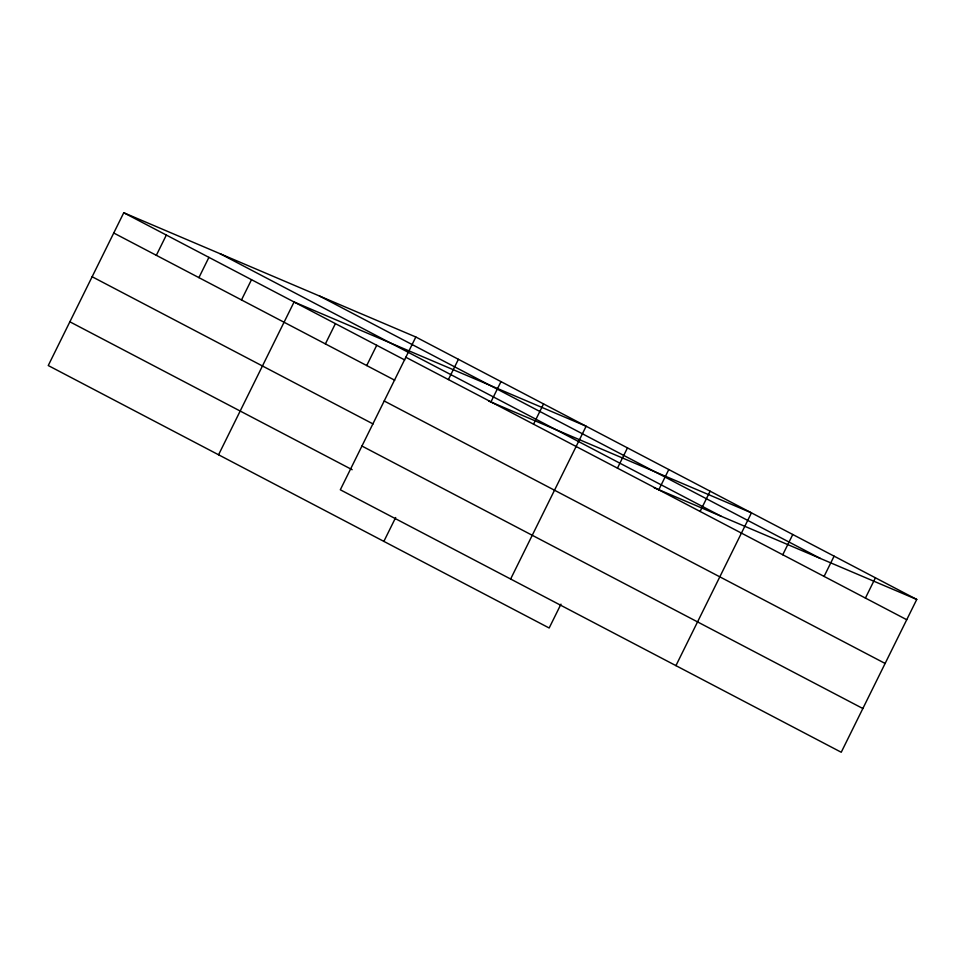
<?xml version="1.0" encoding="UTF-8"?>
<svg xmlns="http://www.w3.org/2000/svg" width="965" height="965" viewBox="0 0 965 965"><rect width="100%" height="100%" fill="white"/><g stroke="black" fill="none" stroke-linecap="round" stroke-linejoin="round"><path stroke-width="1.45" d="M415.831 337.002L340.319 489.786L841.239 752.254L916.75 599.458L415.831 337.002L123.761 212.746L48.25 365.542L549.169 627.998L560.967 604.15M156.33 255.315L166.342 235.062M198.911 277.63L208.922 257.366M241.491 299.934L251.503 279.681M218.56 454.78L294.072 301.985L586.141 426.228L510.63 579.024M325.386 343.902L335.398 323.637M366.712 365.554L376.724 345.289M448.399 379.571L458.411 359.306M383.865 541.389L395.662 517.53M490.968 401.874L500.98 381.621M533.548 424.178L543.56 403.925M617.455 468.146L627.467 447.893M658.781 489.798L668.793 469.545M700.107 511.45L710.119 491.197M675.934 665.633L751.446 512.849L488.833 401.126M782.76 554.754L792.772 534.501M824.086 576.419L834.098 556.154M865.412 598.071L875.424 577.806M654.137 487.735L916.75 599.458M319.451 295.99L820.371 558.458M220.141 253.747L721.072 516.215M405.819 357.255L906.738 619.723M123.761 212.746L404.721 359.957M113.749 233.011L394.709 380.222M384.203 400.994L885.122 663.45M92.133 276.738L373.093 423.961M361.935 446.047L862.855 708.515M69.866 321.803L352.165 469.714"/></g></svg>
